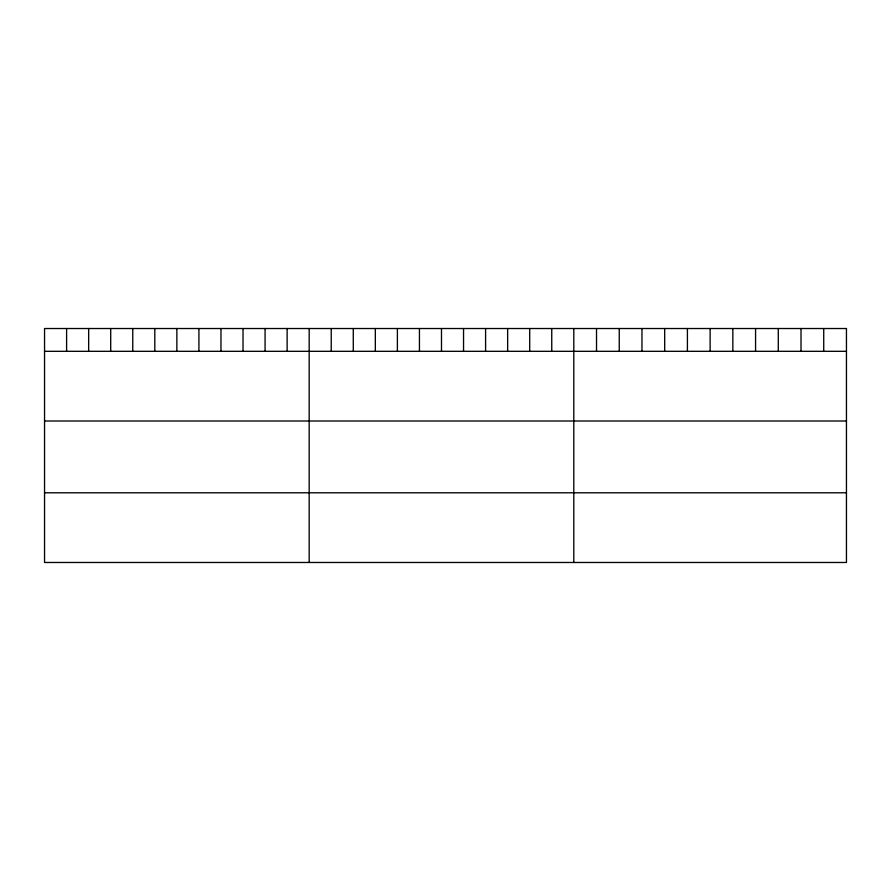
<?xml version="1.0" encoding="UTF-8"?>
<svg xmlns="http://www.w3.org/2000/svg" width="891" height="891" viewBox="0 0 891 891"><rect width="100%" height="100%" fill="white"/><g stroke="black" fill="none" stroke-linecap="round" stroke-linejoin="round"><path stroke-width="1.34" d="M44.55 351.31L846.45 351.31M44.55 420.998L846.45 420.998M44.55 492.79L846.45 492.79M823.73 328.523L823.73 351.31M801.009 328.523L801.009 351.31M778.288 328.523L778.288 351.31M755.568 328.523L755.568 351.31M732.847 328.523L732.847 351.31M710.127 328.523L710.127 351.31M687.407 328.523L687.407 351.31M664.686 328.523L664.686 351.31M641.966 328.523L641.966 351.31M619.245 328.523L619.245 351.31M596.524 328.523L596.524 351.31M573.804 328.523L573.804 562.477M551.752 328.523L551.752 351.31M529.7 328.523L529.7 351.31M507.647 328.523L507.647 351.31M485.595 328.523L485.595 351.31M463.543 328.523L463.543 351.31M441.49 328.523L441.49 351.31M419.438 328.523L419.438 351.31M397.386 328.523L397.386 351.31M375.334 328.523L375.334 351.31M353.281 328.523L353.281 351.31M331.229 328.523L331.229 351.31M309.177 328.523L309.177 562.477M287.125 328.523L287.125 351.31M265.072 328.523L265.072 351.31M243.02 328.523L243.02 351.31M220.968 328.523L220.968 351.31M198.916 328.523L198.916 351.31M176.864 328.523L176.864 351.31M154.811 328.523L154.811 351.31M132.759 328.523L132.759 351.31M110.707 328.523L110.707 351.31M88.654 328.523L88.654 351.31M66.602 328.523L66.602 351.31M846.45 328.523L44.55 328.523L44.55 562.477L846.45 562.477L846.45 328.523"/></g></svg>
